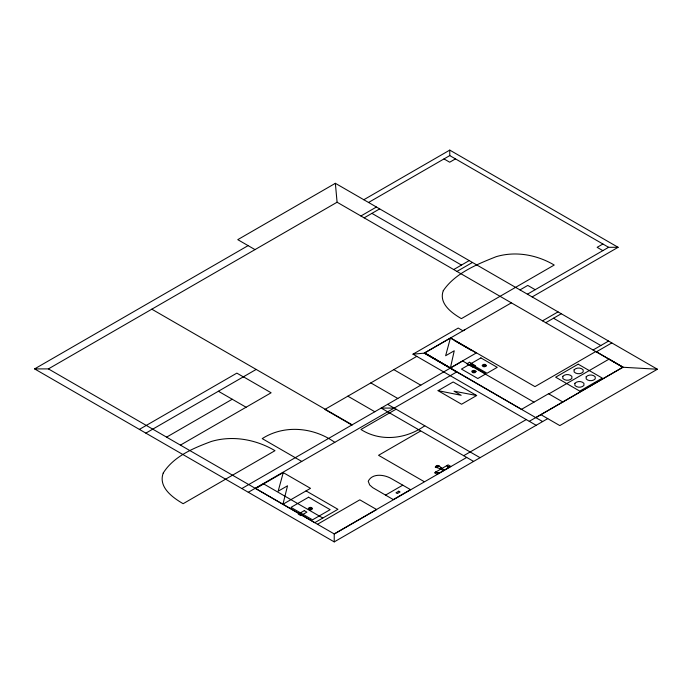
<?xml version="1.0" encoding="UTF-8"?>
<svg xmlns="http://www.w3.org/2000/svg" width="692" height="692" viewBox="0 0 692 692"><rect width="100%" height="100%" fill="white"/><g stroke="black" fill="none" stroke-linecap="round" stroke-linejoin="round"><path stroke-width="1.04" d="M368.551 202.479L449.765 155.588L449.765 150.112L618.103 247.303L532.148 296.929M450.414 367.91L454.246 350.766L445.631 355.74L450.414 338.042L476.278 352.972L450.414 367.91L424.551 352.972M283.253 472.61L278.158 491.208L287.526 485.793L282.942 504.252L310.5 488.344L283.201 472.584L255.642 488.491M464.816 329.729L462.965 330.802L458.225 328.06L412.986 354.174L536.17 425.295M535.833 417.639L622.921 367.253L657.4 369.243L559.811 425.589L540.841 414.638M657.4 369.243L335.361 183.311L237.763 239.657L255.011 249.613M547.735 418.617L334.227 541.888L34.6 368.897L248.108 245.625M34.6 368.897L48.397 368.897L337.082 202.228L622.921 367.253L595.916 351.441L534.968 386.629L450.613 337.93L424.75 352.825L456.711 371.959L248.298 492.28M363.81 199.737L449.765 150.112M455.474 158.883L449.696 162.213L443.996 158.918M360.913 215.982L376.431 207.029M364.148 217.85L379.666 208.889M139.386 429.395L236.854 373.126L243.316 376.855M145.856 433.131L256.196 369.424M453.701 269.551L469.219 260.59M166.59 437.136L232.227 399.241M456.936 271.42L472.454 262.458M180.422 445.12L271.117 392.788L243.428 376.803M519.995 289.905L527.771 285.415L535.184 289.697M602.905 244.008L597.135 247.338L602.844 250.634M416.792 356.371L324.877 409.439L351.865 425.018M412.986 354.174L424.196 353.18L511.371 302.854M527.408 294.187L608.614 247.303L618.103 247.303M241.837 488.543L462.654 360.99L533.956 402.164M542.519 320.837L558.037 311.876M396.075 409.197L360.947 429.481C380.548 442.084 406.325 439.083 424.75 425.753M545.754 322.706L561.273 313.744M438.079 390.677L453.165 381.967L476.658 395.53L461.573 404.24L438.079 390.677L461.166 395.296L454.004 391.162L476.658 395.53M420.286 431.211L378.55 455.301L424.084 481.589M593.061 350.014L608.579 341.052M596.296 351.882L611.814 342.921M317.498 524.268L359.823 499.832L376.647 509.546L334.322 533.982L48.397 368.897M548.834 393.904L609.107 359.096L623.042 367.141L529.276 421.316M385.53 495.109L402.77 485.161L410.512 489.633L393.281 499.589L372.72 487.644L369.64 484.928L368.231 481.243C372.391 472.774 384.752 474.608 391.62 478.777L402.77 485.161M439.922 468.674L441.089 468M463.692 455.699L526.257 419.577M440.743 469.141L434.498 472.757L437.128 474.271L450.743 466.408L448.113 464.886L441.911 468.475M466.702 457.438L334.227 533.921L334.227 541.888M394.137 408.081L381.205 408.081L473.605 461.417M449.765 155.588L608.614 247.303M371.907 213.37L461.46 265.071M553.514 318.225L600.82 345.533M562.89 402.017L548.548 393.739L521.491 409.353L424.551 352.981M454.635 340.68L471.797 350.584M424.196 353.18L542.632 421.566M393.817 369.64L420.805 385.219M370.834 382.91L397.822 398.488M387.676 404.344L480.066 457.689M347.86 396.17L374.848 411.757M446.738 465.681L449.368 467.204M444.532 469.989C441.617 469.271 437.742 462.221 435.216 467.126L439.662 468.519L443.373 470.664M435.96 471.909L438.59 473.423M435.917 471.935L438.546 473.449M151.816 309.186L352.185 424.836M334.781 442.352C313.744 427.301 284.447 424.369 262.216 438.616L301.729 461.426M218.387 391.248L246.084 407.242M306.063 490.905L337.938 509.303L314.817 522.659L255.512 488.422L263.496 483.812L322.801 518.048M335.361 183.311L337.082 202.228M435.891 467.126C440.778 466.918 439.342 463.51 435.891 467.126M443.261 290.727C438.546 303.52 451.755 313.052 461.391 318.64L554.231 265.036C536.957 254.803 515.696 250.876 496.233 256.663C477.186 264.223 455.025 273.219 443.261 290.727M163.225 473.043C158.053 487.09 172.559 497.565 183.138 503.698L274.983 450.674C256.014 439.429 232.65 435.121 211.276 441.479C193.457 448.131 173.701 456.305 163.225 473.043M562.812 376.344L562.812 378.463C565.035 380.86 569.62 380.851 571.851 378.463L571.851 376.344C569.611 373.957 565.044 373.957 562.812 376.344M574.109 369.822L574.109 371.941C576.332 374.337 580.917 374.337 583.148 371.941L583.148 369.822C580.908 367.435 576.341 367.435 574.109 369.822M574.879 383.316L574.879 385.435C577.111 387.823 581.687 387.823 583.918 385.435L583.918 383.316C581.687 380.929 577.111 380.929 574.879 383.316M586.176 376.794L586.176 378.913C588.408 381.301 592.983 381.301 595.215 378.913L595.215 376.794C592.983 374.407 588.408 374.407 586.176 376.794M311.625 508.611L310.405 509.312L309.186 508.611L310.405 507.902L311.625 508.611M475.093 371.561L473.873 372.27L472.653 371.561L473.873 370.86L475.093 371.561M485.499 365.558L484.288 366.258L483.068 365.558L484.288 364.848L485.499 365.558M312.542 508.611L311.651 509.632L310.405 509.84L308.632 509.329L308.269 508.611L309.168 507.582L310.405 507.374L311.651 507.582L312.542 508.611M476.009 371.561L475.119 372.59L473.873 372.798L472.636 372.59L471.745 371.561L472.1 370.851L473.873 370.332L475.646 370.851L476.009 371.561M486.415 365.558L486.061 366.276L484.288 366.786L483.042 366.578L482.151 365.558L483.042 364.528L484.288 364.321L485.524 364.528L486.415 365.558M447.707 466.858C446.236 466.953 448.762 465.924 447.707 466.858M437.344 472.549L438.157 472.428L437.344 472.549M469.522 362.279L466.936 363.776L472.965 367.262L475.551 365.765L469.522 362.279M469.565 364.399L461.46 369.078L477.809 378.515L485.914 373.836L469.565 364.399M480.888 357.902L470.672 363.802L487.03 373.239L497.245 367.34L480.888 357.902M308.589 497.219L290.977 507.383L312.533 519.83L330.145 509.658L308.589 497.219M304.307 510.635L298.278 514.121L300.864 515.618L306.893 512.132L304.307 510.635M578.183 364.174L555.65 377.183L579.784 391.118L602.317 378.109L578.183 364.174M398.739 491.208L395.997 492.791L397.303 493.543L400.045 491.96L398.739 491.208"/></g></svg>
